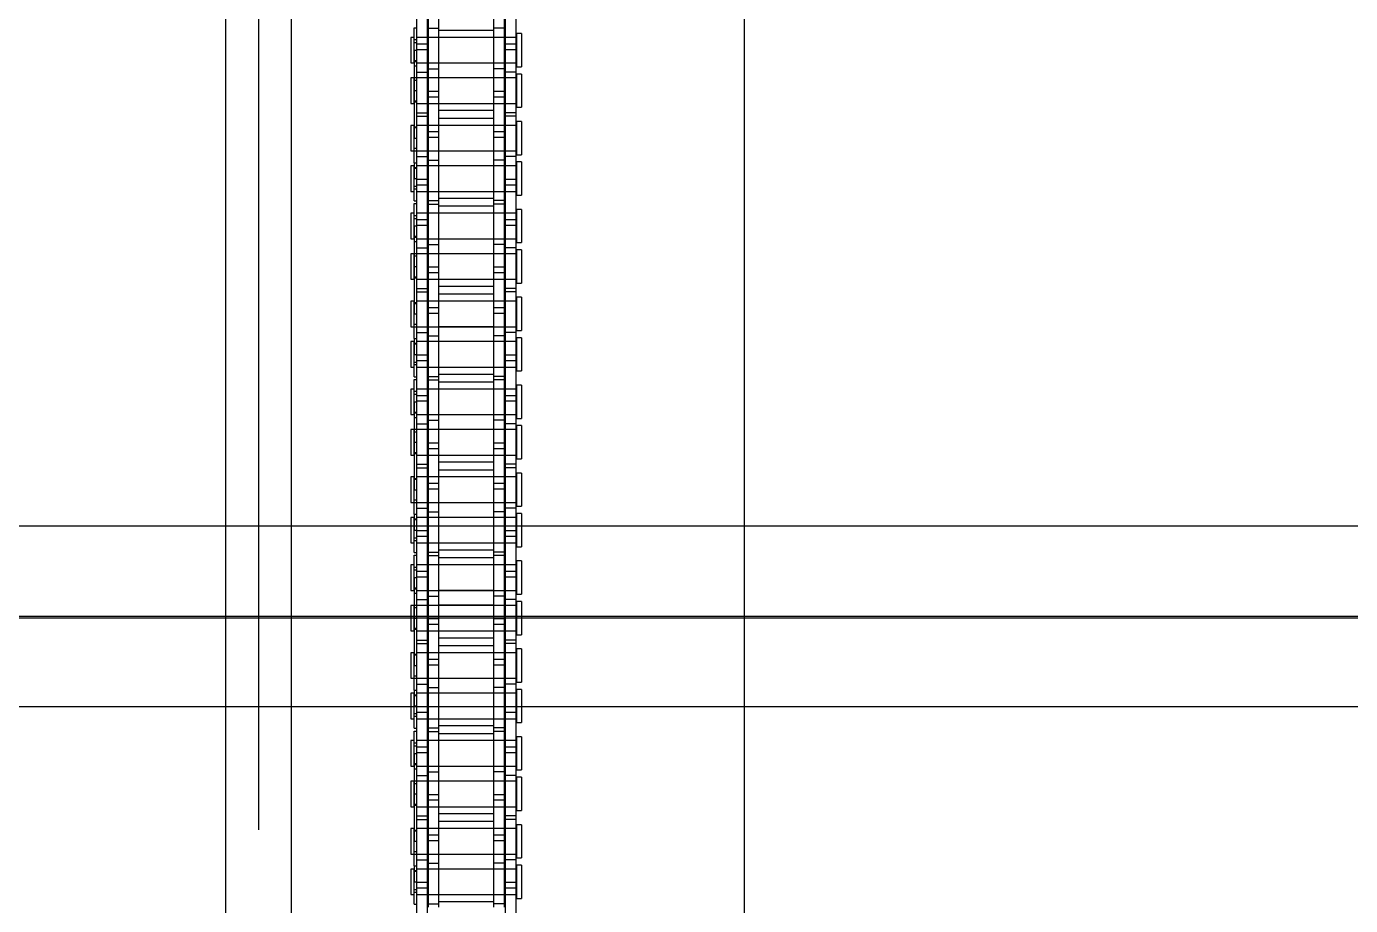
# Model space of a CAD drawing. Header units: metres. Extents: x 0 to 63075, y 0 to 44550.
# Drawn here: x 13865.9 to 14057.3, y 28111.1 to 28238.1 of the extents above; entities that cross this region are included whole.
import ezdxf

# ---------------------------------------------------------------- set-up
doc = ezdxf.new("R2010")
doc.units = ezdxf.units.M
doc.header["$LTSCALE"] = 75
for name, pattern in [('CENTER2', [28.575, 19.05, -3.175, 3.175, -3.175]), ('CENTERX2', [101.6, 63.5, -12.7, 12.7, -12.7]), ('HIDDEN2', [4.7625, 3.175, -1.5875])]:
    doc.linetypes.add(name, pattern=pattern)
for name, color, linetype in [('SC1', 7, 'CENTER2'), ('SDM', 7, 'Continuous'), ('SL1', 8, 'Continuous'), ('SL4', 4, 'Continuous'), ('ST1', 7, 'HIDDEN2')]:
    doc.layers.add(name, color=color, linetype=linetype)

# ---------------------------------------------------------------- blocks, each defined once
blk = doc.blocks.new('A$C52ce5e24')
at = {"layer": 'SL1'}
for p, q in [((8651.96, 6614.38), (4151.96, 6614.38)), ((8651.96, 6614.38), (4151.96, 6614.38)), ((0, 6601.33), (12183.08, 6601.33)), ((8503.96, 6601.33), (4299.96, 6601.33)), ((8651.96, 6588.28), (4151.96, 6588.28)), ((8651.96, 6588.28), (4151.96, 6588.28))]:
    blk.add_line(p, q, dxfattribs=at)
blk = doc.blocks.new('A$Cb6dca9d5')
at = {"layer": 'SL4'}
for p, q in [((48.24, 2334.74), (48.24, 1009.76)), ((57.76, 1009.76), (57.76, 2334.74)), ((123.24, 1009.76), (123.24, 2334.74))]:
    blk.add_line(p, q, dxfattribs=at)
at = {"layer": 'ST1'}
for p, q in [((53, 2334.74), (53, 1009.76)), ((57.76, 1009.76), (57.76, 2334.74)), ((77.52, 1504.4), (77.52, 1498.05)), ((79.03, 1504.4), (79.03, 1498.05)), ((86.96, 1504.4), (86.96, 1498.05)), ((88.49, 1504.4), (88.49, 1498.05)), ((75.84, 1500.8), (75.84, 1491.7)), ((77.36, 1500.8), (77.36, 1491.7)), ((88.64, 1500.8), (88.64, 1491.7)), ((90.16, 1500.8), (90.16, 1491.7)), ((75, 1496.72), (75, 1493.03)), ((75.47, 1496.72), (75, 1496.72)), ((75.47, 1493.03), (75.47, 1496.72)), ((75.51, 1498.11), (75.84, 1498.11)), ((75.51, 1494.88), (75.51, 1498.11)), ((77.36, 1496.72), (75.84, 1496.72)), ((90.34, 1496.72), (75.84, 1496.72)), ((77.52, 1498.05), (79.03, 1498.05)), ((77.52, 1498.05), (77.52, 1488.96)), ((79.03, 1496.72), (77.52, 1496.72)), ((79.03, 1497.77), (86.96, 1497.77)), ((86.96, 1496.72), (79.03, 1496.72)), ((79.03, 1498.05), (79.03, 1488.96)), ((88.49, 1498.05), (86.96, 1498.05)), ((86.96, 1498.05), (86.96, 1488.96)), ((88.49, 1496.72), (86.96, 1496.72)), ((88.49, 1498.05), (88.49, 1488.96)), ((90.16, 1496.72), (88.64, 1496.72)), ((90.34, 1492.48), (90.34, 1497.28)), ((91, 1497.28), (90.34, 1497.28)), ((91, 1497.28), (91, 1492.48)), ((75.84, 1496.35), (75.47, 1496.35)), ((75.51, 1495.98), (75.84, 1495.98)), ((75.51, 1494.88), (75.84, 1494.88)), ((75.51, 1494.88), (75.51, 1482.18)), ((75.84, 1495.81), (77.36, 1495.81)), ((77.36, 1494.95), (75.84, 1494.95)), ((88.64, 1495.81), (90.16, 1495.81)), ((90.16, 1494.95), (88.64, 1494.95)), ((75, 1493.03), (75.47, 1493.03)), ((75.47, 1493.4), (75.84, 1493.4)), ((75.51, 1493.26), (75.84, 1493.26)), ((75.84, 1493.03), (77.36, 1493.03)), ((75.84, 1493.03), (90.34, 1493.03)), ((77.52, 1493.03), (79.03, 1493.03)), ((79.03, 1493.03), (86.96, 1493.03)), ((86.96, 1492.99), (79.03, 1492.99)), ((86.96, 1493.03), (88.49, 1493.03)), ((88.64, 1493.03), (90.16, 1493.03)), ((75, 1490.87), (75, 1487.18)), ((75.47, 1490.87), (75, 1490.87)), ((75.47, 1487.18), (75.47, 1490.87)), ((75.84, 1492.58), (75.51, 1492.58)), ((77.36, 1490.87), (75.51, 1490.87)), ((75.84, 1491.7), (77.36, 1491.7)), ((75.84, 1491.7), (75.84, 1485.35)), ((90.34, 1490.87), (75.84, 1490.87)), ((77.36, 1491.7), (77.36, 1485.35)), ((77.52, 1492.2), (79.03, 1492.2)), ((79.03, 1490.87), (77.52, 1490.87)), ((79.03, 1490.92), (86.96, 1490.92)), ((86.96, 1490.87), (79.03, 1490.87)), ((88.49, 1492.2), (86.96, 1492.2)), ((88.49, 1490.87), (86.96, 1490.87)), ((90.16, 1491.7), (88.64, 1491.7)), ((88.64, 1491.7), (88.64, 1485.35)), ((90.16, 1490.87), (88.64, 1490.87)), ((90.16, 1491.7), (90.16, 1485.35)), ((90.34, 1492.48), (91, 1492.48)), ((90.34, 1486.63), (90.34, 1491.43)), ((91, 1491.43), (90.34, 1491.43)), ((91, 1491.43), (91, 1486.63)), ((75.84, 1490.5), (75.47, 1490.5)), ((75.51, 1489.03), (75.84, 1489.03)), ((77.52, 1488.96), (77.52, 1488.1)), ((77.52, 1488.96), (79.03, 1488.96)), ((79.03, 1488.96), (79.03, 1488.1)), ((86.96, 1488.96), (86.96, 1488.1)), ((86.96, 1488.96), (88.49, 1488.96)), ((88.49, 1488.96), (88.49, 1488.1)), ((75, 1487.18), (75.47, 1487.18)), ((75.47, 1487.55), (75.84, 1487.55)), ((75.51, 1487.41), (75.84, 1487.41)), ((75.84, 1487.18), (77.36, 1487.18)), ((75.84, 1487.18), (90.34, 1487.18)), ((77.52, 1488.1), (77.52, 1479)), ((79.03, 1488.1), (77.52, 1488.1)), ((77.52, 1487.18), (79.03, 1487.18)), ((79.03, 1487.18), (86.96, 1487.18)), ((79.03, 1488.1), (79.03, 1479)), ((86.96, 1488.1), (86.96, 1479)), ((88.49, 1488.1), (86.96, 1488.1)), ((86.96, 1487.18), (88.49, 1487.18)), ((88.49, 1488.1), (88.49, 1479)), ((88.64, 1487.18), (90.16, 1487.18)), ((75.84, 1485.85), (77.36, 1485.85)), ((75.84, 1485.35), (77.36, 1485.35)), ((75.84, 1485.35), (75.84, 1476.26)), ((77.36, 1485.35), (77.36, 1476.26)), ((86.96, 1486.14), (79.03, 1486.14)), ((79.03, 1485.07), (86.96, 1485.07)), ((90.16, 1485.85), (88.64, 1485.85)), ((90.16, 1485.35), (88.64, 1485.35)), ((88.64, 1485.35), (88.64, 1476.26)), ((90.16, 1485.35), (90.16, 1476.26)), ((90.34, 1486.63), (91, 1486.63)), ((75, 1484.02), (75, 1480.33)), ((75.47, 1484.02), (75, 1484.02)), ((75.47, 1480.33), (75.47, 1484.02)), ((75.84, 1483.65), (75.47, 1483.65)), ((75.51, 1483.8), (75.84, 1483.8)), ((77.36, 1484.02), (75.84, 1484.02)), ((90.34, 1484.02), (75.84, 1484.02)), ((79.03, 1484.02), (77.52, 1484.02)), ((86.96, 1484.02), (79.03, 1484.02)), ((88.49, 1484.02), (86.96, 1484.02)), ((90.16, 1484.02), (88.64, 1484.02)), ((90.34, 1479.78), (90.34, 1484.58)), ((91, 1484.58), (90.34, 1484.58)), ((91, 1484.58), (91, 1479.78)), ((75.51, 1482.18), (75.84, 1482.18)), ((75.51, 1478.62), (75.51, 1482.18)), ((77.52, 1483.11), (79.03, 1483.11)), ((79.03, 1482.25), (77.52, 1482.25)), ((86.96, 1483.11), (88.49, 1483.11)), ((88.49, 1482.25), (86.96, 1482.25)), ((75, 1480.33), (75.47, 1480.33)), ((75.47, 1480.7), (75.84, 1480.7)), ((75.51, 1480.33), (77.36, 1480.33)), ((75.84, 1480.33), (90.34, 1480.33)), ((75.84, 1479.5), (77.36, 1479.5)), ((77.52, 1480.33), (79.03, 1480.33)), ((79.03, 1480.33), (86.96, 1480.33)), ((86.96, 1480.29), (79.03, 1480.29)), ((86.96, 1480.33), (88.49, 1480.33)), ((88.64, 1480.33), (90.16, 1480.33)), ((90.16, 1479.5), (88.64, 1479.5)), ((90.34, 1479.78), (91, 1479.78)), ((75, 1478.17), (75, 1474.48)), ((75.47, 1478.17), (75, 1478.17)), ((75.47, 1474.48), (75.47, 1478.17)), ((75.84, 1477.8), (75.47, 1477.8)), ((75.51, 1478.62), (75.51, 1476.33)), ((75.51, 1478.62), (75.84, 1478.62)), ((75.51, 1477.95), (75.84, 1477.95)), ((77.36, 1478.17), (75.84, 1478.17)), ((90.34, 1478.17), (75.84, 1478.17)), ((77.52, 1479), (79.03, 1479)), ((77.52, 1479), (77.52, 1472.65)), ((79.03, 1478.17), (77.52, 1478.17)), ((79.03, 1478.22), (86.96, 1478.22)), ((86.96, 1478.17), (79.03, 1478.17)), ((79.03, 1479), (79.03, 1472.65)), ((88.49, 1479), (86.96, 1479)), ((86.96, 1479), (86.96, 1472.65)), ((88.49, 1478.17), (86.96, 1478.17)), ((88.49, 1479), (88.49, 1472.65)), ((90.16, 1478.17), (88.64, 1478.17)), ((90.34, 1473.93), (90.34, 1478.73)), ((91, 1478.73), (90.34, 1478.73)), ((91, 1478.73), (91, 1473.93)), ((75.51, 1476.33), (75.84, 1476.33)), ((75.51, 1473.1), (75.51, 1476.33)), ((75.84, 1476.26), (75.84, 1475.4)), ((75.84, 1476.26), (77.36, 1476.26)), ((77.36, 1476.26), (77.36, 1475.4)), ((88.64, 1476.26), (88.64, 1475.4)), ((88.64, 1476.26), (90.16, 1476.26)), ((90.16, 1476.26), (90.16, 1475.4)), ((75, 1474.48), (75.47, 1474.48)), ((75.47, 1474.85), (75.84, 1474.85)), ((75.51, 1475.22), (75.84, 1475.22)), ((75.84, 1475.4), (75.84, 1466.3)), ((77.36, 1475.4), (75.84, 1475.4)), ((75.84, 1474.48), (77.36, 1474.48)), ((75.84, 1474.48), (90.34, 1474.48)), ((77.36, 1475.4), (77.36, 1466.3)), ((77.52, 1474.48), (79.03, 1474.48)), ((79.03, 1474.48), (86.96, 1474.48)), ((86.96, 1474.48), (88.49, 1474.48)), ((88.64, 1475.4), (88.64, 1466.3)), ((90.16, 1475.4), (88.64, 1475.4)), ((88.64, 1474.48), (90.16, 1474.48)), ((90.16, 1475.4), (90.16, 1466.3)), ((90.34, 1473.93), (91, 1473.93)), ((75.51, 1473.1), (75.84, 1473.1)), ((75.51, 1472.71), (75.84, 1472.71)), ((75.51, 1469.48), (75.51, 1472.71)), ((77.52, 1473.15), (79.03, 1473.15)), ((77.52, 1472.65), (79.03, 1472.65)), ((77.52, 1472.65), (77.52, 1463.56)), ((86.96, 1473.44), (79.03, 1473.44)), ((79.03, 1472.37), (86.96, 1472.37)), ((79.03, 1472.65), (79.03, 1463.56)), ((88.49, 1473.15), (86.96, 1473.15)), ((88.49, 1472.65), (86.96, 1472.65)), ((86.96, 1472.65), (86.96, 1463.56)), ((88.49, 1472.65), (88.49, 1463.56)), ((90.34, 1467.08), (90.34, 1471.88)), ((91, 1471.88), (90.34, 1471.88)), ((91, 1471.88), (91, 1467.08)), ((75, 1471.32), (75, 1467.63)), ((75.47, 1471.32), (75, 1471.32)), ((75.47, 1467.63), (75.47, 1471.32)), ((75.84, 1470.95), (75.47, 1470.95)), ((75.51, 1470.58), (75.84, 1470.58)), ((77.36, 1471.32), (75.84, 1471.32)), ((90.34, 1471.32), (75.84, 1471.32)), ((75.84, 1470.41), (77.36, 1470.41)), ((79.03, 1471.32), (77.52, 1471.32)), ((86.96, 1471.32), (79.03, 1471.32)), ((88.49, 1471.32), (86.96, 1471.32)), ((90.16, 1471.32), (88.64, 1471.32)), ((88.64, 1470.41), (90.16, 1470.41)), ((75.47, 1468), (75.84, 1468)), ((75.51, 1469.48), (75.51, 1456.78)), ((75.51, 1469.48), (75.84, 1469.48)), ((75.51, 1467.86), (75.84, 1467.86)), ((77.36, 1469.55), (75.84, 1469.55)), ((90.16, 1469.55), (88.64, 1469.55)), ((75, 1467.63), (75.47, 1467.63)), ((75.84, 1467.18), (75.51, 1467.18)), ((75.84, 1467.63), (77.36, 1467.63)), ((75.84, 1467.63), (90.34, 1467.63)), ((75.84, 1466.3), (77.36, 1466.3)), ((75.84, 1466.3), (75.84, 1459.95)), ((77.36, 1466.3), (77.36, 1459.95)), ((77.52, 1467.63), (79.03, 1467.63)), ((77.52, 1466.8), (79.03, 1466.8)), ((79.03, 1467.63), (86.96, 1467.63)), ((86.96, 1467.59), (79.03, 1467.59)), ((86.96, 1467.63), (88.49, 1467.63)), ((88.49, 1466.8), (86.96, 1466.8)), ((88.64, 1467.63), (90.16, 1467.63)), ((90.16, 1466.3), (88.64, 1466.3)), ((88.64, 1466.3), (88.64, 1459.95)), ((90.16, 1466.3), (90.16, 1459.95)), ((90.34, 1467.08), (91, 1467.08)), ((90.34, 1461.23), (90.34, 1466.03)), ((91, 1466.03), (90.34, 1466.03)), ((91, 1466.03), (91, 1461.23)), ((75, 1465.47), (75, 1461.78)), ((75.47, 1465.47), (75, 1465.47)), ((75.47, 1461.78), (75.47, 1465.47)), ((75.84, 1465.1), (75.47, 1465.1)), ((77.36, 1465.47), (75.51, 1465.47)), ((90.34, 1465.47), (75.84, 1465.47)), ((79.03, 1465.47), (77.52, 1465.47)), ((79.03, 1465.52), (86.96, 1465.52)), ((86.96, 1465.47), (79.03, 1465.47)), ((88.49, 1465.47), (86.96, 1465.47)), ((90.16, 1465.47), (88.64, 1465.47)), ((75.47, 1462.15), (75.84, 1462.15)), ((75.51, 1463.63), (75.84, 1463.63)), ((77.52, 1463.56), (77.52, 1462.7)), ((77.52, 1463.56), (79.03, 1463.56)), ((77.52, 1462.7), (77.52, 1453.6)), ((79.03, 1462.7), (77.52, 1462.7)), ((79.03, 1463.56), (79.03, 1462.7)), ((79.03, 1462.7), (79.03, 1453.6)), ((86.96, 1463.56), (86.96, 1462.7)), ((86.96, 1463.56), (88.49, 1463.56)), ((86.96, 1462.7), (86.96, 1453.6)), ((88.49, 1462.7), (86.96, 1462.7)), ((88.49, 1463.56), (88.49, 1462.7)), ((88.49, 1462.7), (88.49, 1453.6)), ((75, 1461.78), (75.47, 1461.78)), ((75.51, 1462.01), (75.84, 1462.01)), ((75.84, 1461.78), (77.36, 1461.78)), ((75.84, 1461.78), (90.34, 1461.78)), ((75.84, 1460.45), (77.36, 1460.45)), ((77.52, 1461.78), (79.03, 1461.78)), ((79.03, 1461.78), (86.96, 1461.78)), ((86.96, 1460.74), (79.03, 1460.74)), ((86.96, 1461.78), (88.49, 1461.78)), ((88.64, 1461.78), (90.16, 1461.78)), ((90.16, 1460.45), (88.64, 1460.45)), ((90.34, 1461.23), (91, 1461.23)), ((75, 1458.62), (75, 1454.93)), ((75.47, 1458.62), (75, 1458.62)), ((75.47, 1454.93), (75.47, 1458.62)), ((75.51, 1458.4), (75.84, 1458.4)), ((75.84, 1459.95), (77.36, 1459.95)), ((75.84, 1459.95), (75.84, 1450.86)), ((77.36, 1458.62), (75.84, 1458.62)), ((90.34, 1458.62), (75.84, 1458.62)), ((77.36, 1459.95), (77.36, 1450.86)), ((79.03, 1458.62), (77.52, 1458.62)), ((79.03, 1459.67), (86.96, 1459.67)), ((86.96, 1458.62), (79.03, 1458.62)), ((88.49, 1458.62), (86.96, 1458.62)), ((90.16, 1459.95), (88.64, 1459.95)), ((88.64, 1459.95), (88.64, 1450.86)), ((90.16, 1458.62), (88.64, 1458.62)), ((90.16, 1459.95), (90.16, 1450.86)), ((90.34, 1454.38), (90.34, 1459.18)), ((91, 1459.18), (90.34, 1459.18)), ((91, 1459.18), (91, 1454.38)), ((75.84, 1458.25), (75.47, 1458.25)), ((75.51, 1456.78), (75.84, 1456.78)), ((75.51, 1453.22), (75.51, 1456.78)), ((77.52, 1457.71), (79.03, 1457.71)), ((79.03, 1456.85), (77.52, 1456.85)), ((86.96, 1457.71), (88.49, 1457.71)), ((88.49, 1456.85), (86.96, 1456.85)), ((75, 1454.93), (75.47, 1454.93)), ((75.47, 1455.3), (75.84, 1455.3)), ((75.51, 1454.93), (77.36, 1454.93)), ((75.84, 1454.93), (90.34, 1454.93)), ((77.52, 1454.93), (79.03, 1454.93)), ((79.03, 1454.93), (86.96, 1454.93)), ((86.96, 1454.89), (79.03, 1454.89)), ((86.96, 1454.93), (88.49, 1454.93)), ((88.64, 1454.93), (90.16, 1454.93)), ((75, 1452.77), (75, 1449.08)), ((75.47, 1452.77), (75, 1452.77)), ((75.47, 1449.08), (75.47, 1452.77)), ((75.51, 1453.22), (75.51, 1450.93)), ((75.51, 1453.22), (75.84, 1453.22)), ((75.51, 1452.55), (75.84, 1452.55)), ((75.84, 1454.1), (77.36, 1454.1)), ((77.36, 1452.77), (75.84, 1452.77)), ((90.34, 1452.77), (75.84, 1452.77)), ((77.52, 1453.6), (79.03, 1453.6)), ((77.52, 1453.6), (77.52, 1447.25)), ((79.03, 1452.77), (77.52, 1452.77)), ((79.03, 1452.82), (86.96, 1452.82)), ((86.96, 1452.77), (79.03, 1452.77)), ((79.03, 1453.6), (79.03, 1447.25)), ((88.49, 1453.6), (86.96, 1453.6)), ((86.96, 1453.6), (86.96, 1447.25)), ((88.49, 1452.77), (86.96, 1452.77)), ((88.49, 1453.6), (88.49, 1447.25)), ((90.16, 1454.1), (88.64, 1454.1)), ((90.16, 1452.77), (88.64, 1452.77)), ((90.34, 1454.38), (91, 1454.38)), ((90.34, 1448.53), (90.34, 1453.33)), ((91, 1453.33), (90.34, 1453.33)), ((91, 1453.33), (91, 1448.53)), ((75.84, 1452.4), (75.47, 1452.4)), ((75.51, 1450.93), (75.84, 1450.93)), ((75.51, 1447.7), (75.51, 1450.93)), ((75.84, 1450.86), (75.84, 1450)), ((75.84, 1450.86), (77.36, 1450.86)), ((77.36, 1450.86), (77.36, 1450)), ((88.64, 1450.86), (88.64, 1450)), ((88.64, 1450.86), (90.16, 1450.86)), ((90.16, 1450.86), (90.16, 1450)), ((75, 1449.08), (75.47, 1449.08)), ((75.47, 1449.45), (75.84, 1449.45)), ((75.51, 1449.82), (75.84, 1449.82)), ((75.84, 1450), (75.84, 1440.9)), ((77.36, 1450), (75.84, 1450)), ((75.84, 1449.08), (77.36, 1449.08)), ((75.84, 1449.08), (90.34, 1449.08)), ((77.36, 1450), (77.36, 1440.9)), ((77.52, 1449.08), (79.03, 1449.08)), ((79.03, 1449.08), (86.96, 1449.08)), ((86.96, 1449.08), (88.49, 1449.08)), ((88.64, 1450), (88.64, 1440.9)), ((90.16, 1450), (88.64, 1450)), ((88.64, 1449.08), (90.16, 1449.08)), ((90.16, 1450), (90.16, 1440.9)), ((75.51, 1447.7), (75.84, 1447.7)), ((75.51, 1447.31), (75.84, 1447.31)), ((75.51, 1444.08), (75.51, 1447.31)), ((77.52, 1447.75), (79.03, 1447.75)), ((77.52, 1447.25), (79.03, 1447.25)), ((77.52, 1447.25), (77.52, 1438.16)), ((86.96, 1448.04), (79.03, 1448.04)), ((79.03, 1446.97), (86.96, 1446.97)), ((79.03, 1447.25), (79.03, 1438.16)), ((88.49, 1447.75), (86.96, 1447.75)), ((88.49, 1447.25), (86.96, 1447.25)), ((86.96, 1447.25), (86.96, 1438.16)), ((88.49, 1447.25), (88.49, 1438.16)), ((90.34, 1448.53), (91, 1448.53)), ((75, 1445.92), (75, 1442.23)), ((75.47, 1445.92), (75, 1445.92)), ((75.47, 1442.23), (75.47, 1445.92)), ((75.84, 1445.55), (75.47, 1445.55)), ((75.51, 1445.18), (75.84, 1445.18)), ((77.36, 1445.92), (75.84, 1445.92)), ((90.34, 1445.92), (75.84, 1445.92)), ((75.84, 1445.01), (77.36, 1445.01)), ((79.03, 1445.92), (77.52, 1445.92)), ((86.96, 1445.92), (79.03, 1445.92)), ((88.49, 1445.92), (86.96, 1445.92)), ((90.16, 1445.92), (88.64, 1445.92)), ((88.64, 1445.01), (90.16, 1445.01)), ((90.34, 1441.68), (90.34, 1446.48)), ((91, 1446.48), (90.34, 1446.48)), ((91, 1446.48), (91, 1441.68)), ((75.51, 1444.08), (75.84, 1444.08)), ((75.51, 1444.08), (75.51, 1431.38)), ((77.36, 1444.15), (75.84, 1444.15)), ((90.16, 1444.15), (88.64, 1444.15)), ((75, 1442.23), (75.47, 1442.23)), ((75.47, 1442.6), (75.84, 1442.6)), ((75.51, 1442.46), (75.84, 1442.46)), ((75.84, 1441.78), (75.51, 1441.78)), ((75.84, 1442.23), (77.36, 1442.23)), ((75.84, 1442.23), (90.34, 1442.23)), ((77.52, 1442.23), (79.03, 1442.23)), ((77.52, 1441.4), (79.03, 1441.4)), ((79.03, 1442.23), (86.96, 1442.23)), ((86.96, 1442.19), (79.03, 1442.19)), ((86.96, 1442.23), (88.49, 1442.23)), ((88.49, 1441.4), (86.96, 1441.4)), ((88.64, 1442.23), (90.16, 1442.23)), ((90.34, 1441.68), (91, 1441.68)), ((75, 1440.07), (75, 1436.38)), ((75.47, 1440.07), (75, 1440.07)), ((75.47, 1436.38), (75.47, 1440.07)), ((75.84, 1439.7), (75.47, 1439.7)), ((77.36, 1440.07), (75.51, 1440.07)), ((75.84, 1440.9), (77.36, 1440.9)), ((75.84, 1440.9), (75.84, 1434.55)), ((90.34, 1440.07), (75.84, 1440.07)), ((77.36, 1440.9), (77.36, 1434.55)), ((79.03, 1440.07), (77.52, 1440.07)), ((79.03, 1440.12), (86.96, 1440.12)), ((86.96, 1440.07), (79.03, 1440.07)), ((88.49, 1440.07), (86.96, 1440.07)), ((90.16, 1440.9), (88.64, 1440.9)), ((88.64, 1440.9), (88.64, 1434.55)), ((90.16, 1440.07), (88.64, 1440.07)), ((90.16, 1440.9), (90.16, 1434.55)), ((90.34, 1435.83), (90.34, 1440.63)), ((91, 1440.63), (90.34, 1440.63)), ((91, 1440.63), (91, 1435.83)), ((75.51, 1438.23), (75.84, 1438.23)), ((77.52, 1438.16), (77.52, 1437.3)), ((77.52, 1438.16), (79.03, 1438.16)), ((77.52, 1437.3), (77.52, 1428.2)), ((79.03, 1437.3), (77.52, 1437.3)), ((79.03, 1438.16), (79.03, 1437.3)), ((79.03, 1437.3), (79.03, 1428.2)), ((86.96, 1438.16), (86.96, 1437.3)), ((86.96, 1438.16), (88.49, 1438.16)), ((86.96, 1437.3), (86.96, 1428.2)), ((88.49, 1437.3), (86.96, 1437.3)), ((88.49, 1438.16), (88.49, 1437.3)), ((88.49, 1437.3), (88.49, 1428.2)), ((75, 1436.38), (75.47, 1436.38)), ((75.47, 1436.75), (75.84, 1436.75)), ((75.51, 1436.61), (75.84, 1436.61)), ((75.84, 1436.38), (77.36, 1436.38)), ((75.84, 1436.38), (90.34, 1436.38)), ((77.52, 1436.38), (79.03, 1436.38)), ((79.03, 1436.38), (86.96, 1436.38)), ((86.96, 1435.34), (79.03, 1435.34)), ((86.96, 1436.38), (88.49, 1436.38)), ((88.64, 1436.38), (90.16, 1436.38)), ((90.34, 1435.83), (91, 1435.83)), ((75.84, 1435.05), (77.36, 1435.05)), ((75.84, 1434.55), (77.36, 1434.55)), ((75.84, 1434.55), (75.84, 1425.46)), ((77.36, 1434.55), (77.36, 1425.46)), ((79.03, 1434.27), (86.96, 1434.27)), ((90.16, 1435.05), (88.64, 1435.05)), ((90.16, 1434.55), (88.64, 1434.55)), ((88.64, 1434.55), (88.64, 1425.46)), ((90.16, 1434.55), (90.16, 1425.46)), ((90.34, 1428.98), (90.34, 1433.78)), ((91, 1433.78), (90.34, 1433.78)), ((91, 1433.78), (91, 1428.98)), ((75, 1433.22), (75, 1429.53)), ((75.47, 1433.22), (75, 1433.22)), ((75.47, 1429.53), (75.47, 1433.22)), ((75.84, 1432.85), (75.47, 1432.85)), ((75.51, 1433), (75.84, 1433)), ((77.36, 1433.22), (75.84, 1433.22)), ((90.34, 1433.22), (75.84, 1433.22)), ((79.03, 1433.22), (77.52, 1433.22)), ((77.52, 1432.31), (79.03, 1432.31)), ((86.96, 1433.22), (79.03, 1433.22)), ((88.49, 1433.22), (86.96, 1433.22)), ((86.96, 1432.31), (88.49, 1432.31)), ((90.16, 1433.22), (88.64, 1433.22)), ((75.47, 1429.9), (75.84, 1429.9)), ((75.51, 1431.38), (75.84, 1431.38)), ((75.51, 1427.82), (75.51, 1431.38)), ((79.03, 1431.45), (77.52, 1431.45)), ((88.49, 1431.45), (86.96, 1431.45)), ((75, 1429.53), (75.47, 1429.53)), ((75.51, 1429.53), (77.36, 1429.53)), ((75.51, 1427.82), (75.51, 1425.53)), ((75.51, 1427.82), (75.84, 1427.82)), ((75.84, 1429.53), (90.34, 1429.53)), ((75.84, 1428.7), (77.36, 1428.7)), ((77.52, 1429.53), (79.03, 1429.53)), ((77.52, 1428.2), (79.03, 1428.2)), ((77.52, 1428.2), (77.52, 1421.85)), ((79.03, 1429.53), (86.96, 1429.53)), ((86.96, 1429.49), (79.03, 1429.49)), ((79.03, 1428.2), (79.03, 1421.85)), ((86.96, 1429.53), (88.49, 1429.53)), ((88.49, 1428.2), (86.96, 1428.2)), ((86.96, 1428.2), (86.96, 1421.85)), ((88.49, 1428.2), (88.49, 1421.85)), ((88.64, 1429.53), (90.16, 1429.53)), ((90.16, 1428.7), (88.64, 1428.7)), ((90.34, 1428.98), (91, 1428.98)), ((90.34, 1423.13), (90.34, 1427.93)), ((91, 1427.93), (90.34, 1427.93)), ((91, 1427.93), (91, 1423.13)), ((75, 1427.37), (75, 1423.68)), ((75.47, 1427.37), (75, 1427.37)), ((75.47, 1423.68), (75.47, 1427.37)), ((75.84, 1427), (75.47, 1427)), ((75.51, 1427.15), (75.84, 1427.15)), ((77.36, 1427.37), (75.84, 1427.37)), ((90.34, 1427.37), (75.84, 1427.37)), ((79.03, 1427.37), (77.52, 1427.37)), ((79.03, 1427.42), (86.96, 1427.42)), ((86.96, 1427.37), (79.03, 1427.37)), ((88.49, 1427.37), (86.96, 1427.37)), ((90.16, 1427.37), (88.64, 1427.37)), ((75.47, 1424.05), (75.84, 1424.05)), ((75.51, 1425.53), (75.84, 1425.53)), ((75.51, 1422.3), (75.51, 1425.53)), ((75.51, 1424.42), (75.84, 1424.42)), ((75.84, 1425.46), (75.84, 1424.6)), ((75.84, 1425.46), (77.36, 1425.46)), ((75.84, 1424.6), (75.84, 1415.5)), ((77.36, 1424.6), (75.84, 1424.6)), ((77.36, 1425.46), (77.36, 1424.6)), ((77.36, 1424.6), (77.36, 1415.5)), ((88.64, 1425.46), (88.64, 1424.6)), ((88.64, 1425.46), (90.16, 1425.46)), ((88.64, 1424.6), (88.64, 1415.5)), ((90.16, 1424.6), (88.64, 1424.6)), ((90.16, 1425.46), (90.16, 1424.6)), ((90.16, 1424.6), (90.16, 1415.5)), ((75, 1423.68), (75.47, 1423.68)), ((75.51, 1422.3), (75.84, 1422.3)), ((75.51, 1421.91), (75.84, 1421.91)), ((75.51, 1418.68), (75.51, 1421.91)), ((75.84, 1423.68), (77.36, 1423.68)), ((75.84, 1423.68), (90.34, 1423.68)), ((77.52, 1423.68), (79.03, 1423.68)), ((77.52, 1422.35), (79.03, 1422.35)), ((79.03, 1423.68), (86.96, 1423.68)), ((86.96, 1422.64), (79.03, 1422.64)), ((86.96, 1423.68), (88.49, 1423.68)), ((88.49, 1422.35), (86.96, 1422.35)), ((88.64, 1423.68), (90.16, 1423.68)), ((90.34, 1423.13), (91, 1423.13)), ((75, 1420.52), (75, 1416.83)), ((75.47, 1420.52), (75, 1420.52)), ((75.47, 1416.83), (75.47, 1420.52)), ((75.84, 1420.15), (75.47, 1420.15)), ((77.36, 1420.52), (75.84, 1420.52)), ((90.34, 1420.52), (75.84, 1420.52)), ((77.52, 1421.85), (79.03, 1421.85)), ((77.52, 1421.85), (77.52, 1412.76)), ((79.03, 1420.52), (77.52, 1420.52)), ((79.03, 1421.57), (86.96, 1421.57)), ((86.96, 1420.52), (79.03, 1420.52)), ((79.03, 1421.85), (79.03, 1412.76)), ((88.49, 1421.85), (86.96, 1421.85)), ((86.96, 1421.85), (86.96, 1412.76)), ((88.49, 1420.52), (86.96, 1420.52)), ((88.49, 1421.85), (88.49, 1412.76)), ((90.16, 1420.52), (88.64, 1420.52)), ((90.34, 1416.28), (90.34, 1421.08)), ((91, 1421.08), (90.34, 1421.08)), ((91, 1421.08), (91, 1416.28)), ((75.51, 1419.78), (75.84, 1419.78)), ((75.51, 1418.68), (75.84, 1418.68)), ((75.51, 1418.68), (75.51, 1405.98)), ((75.84, 1419.61), (77.36, 1419.61)), ((77.36, 1418.75), (75.84, 1418.75)), ((88.64, 1419.61), (90.16, 1419.61)), ((90.16, 1418.75), (88.64, 1418.75)), ((75, 1416.83), (75.47, 1416.83)), ((75.47, 1417.2), (75.84, 1417.2)), ((75.51, 1417.06), (75.84, 1417.06)), ((75.84, 1416.38), (75.51, 1416.38)), ((75.84, 1416.83), (77.36, 1416.83)), ((75.84, 1416.83), (90.34, 1416.83)), ((77.52, 1416.83), (79.03, 1416.83)), ((79.03, 1416.83), (86.96, 1416.83)), ((86.96, 1416.79), (79.03, 1416.79)), ((86.96, 1416.83), (88.49, 1416.83)), ((88.64, 1416.83), (90.16, 1416.83)), ((90.34, 1416.28), (91, 1416.28)), ((75, 1414.67), (75, 1410.98)), ((75.47, 1414.67), (75, 1414.67)), ((75.47, 1410.98), (75.47, 1414.67)), ((75.84, 1414.3), (75.47, 1414.3)), ((77.36, 1414.67), (75.51, 1414.67)), ((75.84, 1415.5), (77.36, 1415.5)), ((75.84, 1415.5), (75.84, 1409.15)), ((90.34, 1414.67), (75.84, 1414.67)), ((77.36, 1415.5), (77.36, 1409.15)), ((77.52, 1416), (79.03, 1416)), ((79.03, 1414.67), (77.52, 1414.67)), ((79.03, 1414.72), (86.96, 1414.72)), ((86.96, 1414.67), (79.03, 1414.67)), ((88.49, 1416), (86.96, 1416)), ((88.49, 1414.67), (86.96, 1414.67)), ((90.16, 1415.5), (88.64, 1415.5)), ((88.64, 1415.5), (88.64, 1409.15)), ((90.16, 1414.67), (88.64, 1414.67)), ((90.16, 1415.5), (90.16, 1409.15)), ((90.34, 1410.43), (90.34, 1415.23)), ((91, 1415.23), (90.34, 1415.23)), ((91, 1415.23), (91, 1410.43)), ((75.51, 1412.83), (75.84, 1412.83)), ((77.52, 1412.76), (77.52, 1411.9)), ((77.52, 1412.76), (79.03, 1412.76)), ((79.03, 1412.76), (79.03, 1411.9)), ((86.96, 1412.76), (86.96, 1411.9)), ((86.96, 1412.76), (88.49, 1412.76)), ((88.49, 1412.76), (88.49, 1411.9)), ((75, 1410.98), (75.47, 1410.98)), ((75.47, 1411.35), (75.84, 1411.35)), ((75.51, 1411.21), (75.84, 1411.21)), ((75.84, 1410.98), (77.36, 1410.98)), ((75.84, 1410.98), (90.34, 1410.98)), ((77.52, 1411.9), (77.52, 1402.8)), ((79.03, 1411.9), (77.52, 1411.9)), ((77.52, 1410.98), (79.03, 1410.98)), ((79.03, 1410.98), (86.96, 1410.98)), ((79.03, 1411.9), (79.03, 1402.8)), ((86.96, 1411.9), (86.96, 1402.8)), ((88.49, 1411.9), (86.96, 1411.9)), ((86.96, 1410.98), (88.49, 1410.98)), ((88.49, 1411.9), (88.49, 1402.8)), ((88.64, 1410.98), (90.16, 1410.98)), ((90.34, 1410.43), (91, 1410.43)), ((75.84, 1409.65), (77.36, 1409.65)), ((75.84, 1409.15), (77.36, 1409.15)), ((75.84, 1409.15), (75.84, 1400.06)), ((77.36, 1409.15), (77.36, 1400.06)), ((86.96, 1409.94), (79.03, 1409.94)), ((79.03, 1408.87), (86.96, 1408.87)), ((90.16, 1409.65), (88.64, 1409.65)), ((90.16, 1409.15), (88.64, 1409.15)), ((88.64, 1409.15), (88.64, 1400.06)), ((90.16, 1409.15), (90.16, 1400.06)), ((75, 1407.82), (75, 1404.13)), ((75.47, 1407.82), (75, 1407.82)), ((75.47, 1404.13), (75.47, 1407.82)), ((75.84, 1407.45), (75.47, 1407.45)), ((75.51, 1407.6), (75.84, 1407.6)), ((77.36, 1407.82), (75.84, 1407.82)), ((90.34, 1407.82), (75.84, 1407.82)), ((79.03, 1407.82), (77.52, 1407.82)), ((77.52, 1406.91), (79.03, 1406.91)), ((86.96, 1407.82), (79.03, 1407.82)), ((88.49, 1407.82), (86.96, 1407.82)), ((86.96, 1406.91), (88.49, 1406.91)), ((90.16, 1407.82), (88.64, 1407.82)), ((90.34, 1403.58), (90.34, 1408.38)), ((91, 1408.38), (90.34, 1408.38)), ((91, 1408.38), (91, 1403.58)), ((75.51, 1405.98), (75.84, 1405.98)), ((75.51, 1402.42), (75.51, 1405.98)), ((79.03, 1406.05), (77.52, 1406.05)), ((88.49, 1406.05), (86.96, 1406.05)), ((75, 1404.13), (75.47, 1404.13)), ((75.47, 1404.5), (75.84, 1404.5)), ((75.51, 1404.13), (77.36, 1404.13)), ((75.84, 1404.13), (90.34, 1404.13)), ((75.84, 1403.3), (77.36, 1403.3)), ((77.52, 1404.13), (79.03, 1404.13)), ((77.52, 1402.8), (79.03, 1402.8)), ((77.52, 1402.8), (77.52, 1396.45)), ((79.03, 1404.13), (86.96, 1404.13)), ((86.96, 1404.09), (79.03, 1404.09)), ((79.03, 1402.8), (79.03, 1396.45)), ((86.96, 1404.13), (88.49, 1404.13)), ((88.49, 1402.8), (86.96, 1402.8)), ((86.96, 1402.8), (86.96, 1396.45)), ((88.49, 1402.8), (88.49, 1396.45)), ((88.64, 1404.13), (90.16, 1404.13)), ((90.16, 1403.3), (88.64, 1403.3)), ((90.34, 1403.58), (91, 1403.58)), ((75, 1401.97), (75, 1398.28)), ((75.47, 1401.97), (75, 1401.97)), ((75.47, 1398.28), (75.47, 1401.97)), ((75.84, 1401.6), (75.47, 1401.6)), ((75.51, 1402.42), (75.51, 1400.13)), ((75.51, 1402.42), (75.84, 1402.42)), ((75.51, 1401.75), (75.84, 1401.75)), ((77.36, 1401.97), (75.84, 1401.97)), ((90.34, 1401.97), (75.84, 1401.97)), ((79.03, 1401.97), (77.52, 1401.97)), ((79.03, 1402.02), (86.96, 1402.02)), ((86.96, 1401.97), (79.03, 1401.97)), ((88.49, 1401.97), (86.96, 1401.97)), ((90.16, 1401.97), (88.64, 1401.97)), ((90.34, 1397.73), (90.34, 1402.53)), ((91, 1402.53), (90.34, 1402.53)), ((91, 1402.53), (91, 1397.73)), ((75.51, 1400.13), (75.84, 1400.13)), ((75.51, 1396.9), (75.51, 1400.13)), ((75.51, 1399.02), (75.84, 1399.02)), ((75.84, 1400.06), (75.84, 1399.2)), ((75.84, 1400.06), (77.36, 1400.06)), ((75.84, 1399.2), (75.84, 1390.1)), ((77.36, 1399.2), (75.84, 1399.2)), ((77.36, 1400.06), (77.36, 1399.2)), ((77.36, 1399.2), (77.36, 1390.1)), ((88.64, 1400.06), (88.64, 1399.2)), ((88.64, 1400.06), (90.16, 1400.06)), ((88.64, 1399.2), (88.64, 1390.1)), ((90.16, 1399.2), (88.64, 1399.2)), ((90.16, 1400.06), (90.16, 1399.2)), ((90.16, 1399.2), (90.16, 1390.1)), ((75, 1398.28), (75.47, 1398.28)), ((75.47, 1398.65), (75.84, 1398.65)), ((75.84, 1398.28), (77.36, 1398.28)), ((75.84, 1398.28), (90.34, 1398.28)), ((77.52, 1398.28), (79.03, 1398.28)), ((79.03, 1398.28), (86.96, 1398.28)), ((86.96, 1397.24), (79.03, 1397.24)), ((86.96, 1398.28), (88.49, 1398.28)), ((88.64, 1398.28), (90.16, 1398.28)), ((90.34, 1397.73), (91, 1397.73)), ((75, 1395.12), (75, 1391.43)), ((75.47, 1395.12), (75, 1395.12)), ((75.47, 1391.43), (75.47, 1395.12)), ((75.51, 1396.9), (75.84, 1396.9)), ((75.51, 1396.51), (75.84, 1396.51)), ((75.51, 1393.28), (75.51, 1396.51)), ((77.36, 1395.12), (75.84, 1395.12)), ((90.34, 1395.12), (75.84, 1395.12)), ((77.52, 1396.95), (79.03, 1396.95)), ((77.52, 1396.45), (79.03, 1396.45)), ((77.52, 1396.45), (77.52, 1387.36)), ((79.03, 1395.12), (77.52, 1395.12)), ((79.03, 1396.17), (86.96, 1396.17)), ((86.96, 1395.12), (79.03, 1395.12)), ((79.03, 1396.45), (79.03, 1387.36)), ((88.49, 1396.95), (86.96, 1396.95)), ((88.49, 1396.45), (86.96, 1396.45)), ((86.96, 1396.45), (86.96, 1387.36)), ((88.49, 1395.12), (86.96, 1395.12)), ((88.49, 1396.45), (88.49, 1387.36)), ((90.16, 1395.12), (88.64, 1395.12)), ((90.34, 1390.88), (90.34, 1395.68)), ((91, 1395.68), (90.34, 1395.68)), ((91, 1395.68), (91, 1390.88)), ((75.84, 1394.75), (75.47, 1394.75)), ((75.51, 1394.38), (75.84, 1394.38)), ((75.51, 1393.28), (75.84, 1393.28)), ((75.51, 1393.28), (75.51, 1380.58)), ((75.84, 1394.21), (77.36, 1394.21)), ((77.36, 1393.35), (75.84, 1393.35)), ((88.64, 1394.21), (90.16, 1394.21)), ((90.16, 1393.35), (88.64, 1393.35)), ((75, 1391.43), (75.47, 1391.43)), ((75.47, 1391.8), (75.84, 1391.8)), ((75.51, 1391.66), (75.84, 1391.66)), ((75.84, 1391.43), (77.36, 1391.43)), ((75.84, 1391.43), (90.34, 1391.43)), ((77.52, 1391.43), (79.03, 1391.43)), ((79.03, 1391.43), (86.96, 1391.43)), ((86.96, 1391.39), (79.03, 1391.39)), ((86.96, 1391.43), (88.49, 1391.43)), ((88.64, 1391.43), (90.16, 1391.43)), ((75.84, 1390.98), (75.51, 1390.98)), ((75.84, 1390.1), (77.36, 1390.1)), ((75.84, 1390.1), (75.84, 1383.75)), ((77.36, 1390.1), (77.36, 1383.75)), ((77.52, 1390.6), (79.03, 1390.6)), ((88.49, 1390.6), (86.96, 1390.6)), ((90.16, 1390.1), (88.64, 1390.1)), ((88.64, 1390.1), (88.64, 1383.75)), ((90.16, 1390.1), (90.16, 1383.75)), ((90.34, 1390.88), (91, 1390.88)), ((90.34, 1385.03), (90.34, 1389.83)), ((91, 1389.83), (90.34, 1389.83)), ((91, 1389.83), (91, 1385.03)), ((75, 1389.27), (75, 1385.58)), ((75.47, 1389.27), (75, 1389.27)), ((75.47, 1385.58), (75.47, 1389.27)), ((75.84, 1388.9), (75.47, 1388.9)), ((77.36, 1389.27), (75.51, 1389.27)), ((90.34, 1389.27), (75.84, 1389.27)), ((79.03, 1389.27), (77.52, 1389.27)), ((79.03, 1389.32), (86.96, 1389.32)), ((86.96, 1389.27), (79.03, 1389.27)), ((88.49, 1389.27), (86.96, 1389.27)), ((90.16, 1389.27), (88.64, 1389.27)), ((75, 1385.58), (75.47, 1385.58)), ((75.47, 1385.95), (75.84, 1385.95)), ((75.51, 1387.43), (75.84, 1387.43)), ((75.51, 1385.81), (75.84, 1385.81)), ((75.84, 1385.58), (77.36, 1385.58)), ((75.84, 1385.58), (90.34, 1385.58)), ((77.52, 1387.36), (77.52, 1386.5)), ((77.52, 1387.36), (79.03, 1387.36)), ((77.52, 1386.5), (77.52, 1377.4)), ((79.03, 1386.5), (77.52, 1386.5)), ((77.52, 1385.58), (79.03, 1385.58)), ((79.03, 1385.58), (86.96, 1385.58)), ((79.03, 1387.36), (79.03, 1386.5)), ((79.03, 1386.5), (79.03, 1377.4)), ((86.96, 1387.36), (86.96, 1386.5)), ((86.96, 1387.36), (88.49, 1387.36)), ((86.96, 1386.5), (86.96, 1377.4)), ((88.49, 1386.5), (86.96, 1386.5)), ((86.96, 1385.58), (88.49, 1385.58)), ((88.49, 1387.36), (88.49, 1386.5)), ((88.49, 1386.5), (88.49, 1377.4)), ((88.64, 1385.58), (90.16, 1385.58)), ((75.84, 1384.25), (77.36, 1384.25)), ((75.84, 1383.75), (77.36, 1383.75)), ((75.84, 1383.75), (75.84, 1374.66)), ((77.36, 1383.75), (77.36, 1374.66)), ((86.96, 1384.54), (79.03, 1384.54)), ((90.16, 1384.25), (88.64, 1384.25)), ((90.16, 1383.75), (88.64, 1383.75)), ((88.64, 1383.75), (88.64, 1374.66)), ((90.16, 1383.75), (90.16, 1374.66)), ((90.34, 1385.03), (91, 1385.03)), ((75, 1382.42), (75, 1378.73)), ((75.47, 1382.42), (75, 1382.42)), ((75.47, 1378.73), (75.47, 1382.42)), ((75.84, 1382.05), (75.47, 1382.05)), ((75.51, 1382.2), (75.84, 1382.2)), ((77.36, 1382.42), (75.84, 1382.42)), ((90.34, 1382.42), (75.84, 1382.42)), ((79.03, 1382.42), (77.52, 1382.42)), ((79.03, 1383.47), (86.96, 1383.47)), ((86.96, 1382.42), (79.03, 1382.42)), ((88.49, 1382.42), (86.96, 1382.42)), ((90.16, 1382.42), (88.64, 1382.42)), ((90.34, 1378.18), (90.34, 1382.98)), ((91, 1382.98), (90.34, 1382.98)), ((91, 1382.98), (91, 1378.18)), ((75.51, 1380.58), (75.84, 1380.58)), ((75.51, 1377.02), (75.51, 1380.58)), ((77.52, 1381.51), (79.03, 1381.51)), ((79.03, 1380.65), (77.52, 1380.65)), ((86.96, 1381.51), (88.49, 1381.51)), ((88.49, 1380.65), (86.96, 1380.65)), ((75, 1378.73), (75.47, 1378.73)), ((75.47, 1379.1), (75.84, 1379.1)), ((75.51, 1378.73), (77.36, 1378.73)), ((75.84, 1378.73), (90.34, 1378.73)), ((75.84, 1377.9), (77.36, 1377.9)), ((77.52, 1378.73), (79.03, 1378.73)), ((79.03, 1378.73), (86.96, 1378.73)), ((86.96, 1378.69), (79.03, 1378.69)), ((86.96, 1378.73), (88.49, 1378.73)), ((88.64, 1378.73), (90.16, 1378.73)), ((90.16, 1377.9), (88.64, 1377.9)), ((90.34, 1378.18), (91, 1378.18)), ((75, 1376.57), (75, 1372.88)), ((75.47, 1376.57), (75, 1376.57)), ((75.47, 1372.88), (75.47, 1376.57)), ((75.84, 1376.2), (75.47, 1376.2)), ((75.51, 1377.02), (75.51, 1374.73)), ((75.51, 1377.02), (75.84, 1377.02)), ((75.51, 1376.35), (75.84, 1376.35)), ((77.36, 1376.57), (75.84, 1376.57)), ((90.34, 1376.57), (75.84, 1376.57)), ((77.52, 1377.4), (79.03, 1377.4)), ((77.52, 1377.4), (77.52, 1371.05)), ((79.03, 1376.57), (77.52, 1376.57)), ((79.03, 1376.62), (86.96, 1376.62)), ((86.96, 1376.57), (79.03, 1376.57)), ((79.03, 1377.4), (79.03, 1371.05)), ((88.49, 1377.4), (86.96, 1377.4)), ((86.96, 1377.4), (86.96, 1371.05)), ((88.49, 1376.57), (86.96, 1376.57)), ((88.49, 1377.4), (88.49, 1371.05)), ((90.16, 1376.57), (88.64, 1376.57)), ((90.34, 1372.33), (90.34, 1377.13)), ((91, 1377.13), (90.34, 1377.13)), ((91, 1377.13), (91, 1372.33)), ((75.51, 1374.73), (75.84, 1374.73)), ((75.51, 1371.5), (75.51, 1374.73)), ((75.84, 1374.66), (75.84, 1373.8)), ((75.84, 1374.66), (77.36, 1374.66)), ((77.36, 1374.66), (77.36, 1373.8)), ((88.64, 1374.66), (88.64, 1373.8)), ((88.64, 1374.66), (90.16, 1374.66)), ((90.16, 1374.66), (90.16, 1373.8)), ((75, 1372.88), (75.47, 1372.88)), ((75.47, 1373.25), (75.84, 1373.25)), ((75.51, 1373.62), (75.84, 1373.62)), ((75.84, 1373.8), (75.84, 1364.7)), ((77.36, 1373.8), (75.84, 1373.8)), ((75.84, 1372.88), (77.36, 1372.88)), ((75.84, 1372.88), (90.34, 1372.88)), ((77.36, 1373.8), (77.36, 1364.7)), ((77.52, 1372.88), (79.03, 1372.88)), ((79.03, 1372.88), (86.96, 1372.88)), ((86.96, 1372.88), (88.49, 1372.88)), ((88.64, 1373.8), (88.64, 1364.7)), ((90.16, 1373.8), (88.64, 1373.8)), ((88.64, 1372.88), (90.16, 1372.88)), ((90.16, 1373.8), (90.16, 1364.7)), ((90.34, 1372.33), (91, 1372.33)), ((75.51, 1371.5), (75.84, 1371.5)), ((77.52, 1371.55), (79.03, 1371.55)), ((86.96, 1371.84), (79.03, 1371.84)), ((88.49, 1371.55), (86.96, 1371.55))]:
    blk.add_line(p, q, dxfattribs=at)

msp = doc.modelspace()

# ---------------------------------------------------------------- linework, layer by layer
at = {"layer": 'SC1', "color": 7, "linetype": 'CENTERX2', "lineweight": 9}
msp.add_line((22143.58, 28152.59), (6381.38, 28152.59), dxfattribs=at)

# ---------------------------------------------------------------- block references
at = {"layer": 'SDM'}
for name, p in [('A$C52ce5e24', (8259.51, 21551.5)), ('A$Cb6dca9d5', (13846.47, 26739.77))]:
    msp.add_blockref(name, p, dxfattribs=at)

doc.saveas('drawing.dxf')
